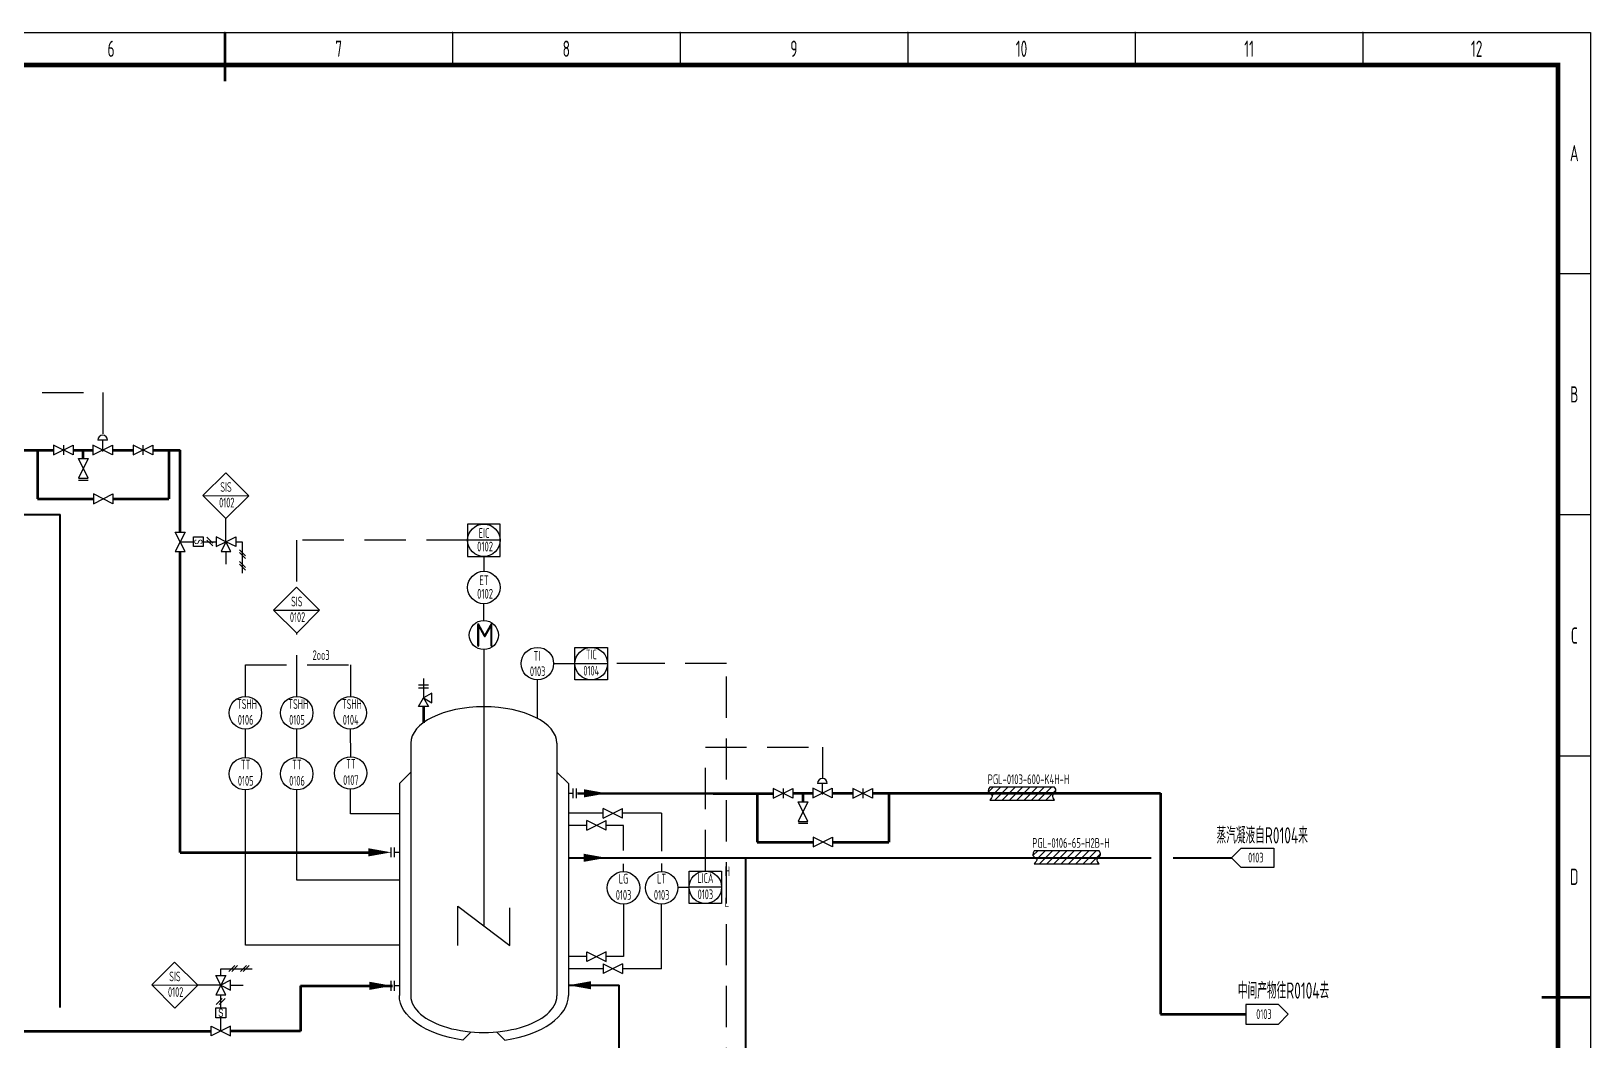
# Model space of a CAD drawing. Header units: millimetres. Extents: x 453 to 7190, y 523 to 4294.
# Drawn here: x 2545.5 to 3026.1, y 3188.8 to 3499.6 of the extents above; entities that cross this region are included whole.
import ezdxf
from ezdxf.enums import TextEntityAlignment as Align

# ---------------------------------------------------------------- set-up
doc = ezdxf.new("R2010")
doc.units = ezdxf.units.MM
doc.linetypes.add('DASHED', pattern=[19.05, 12.7, -6.35])
for name, color, linetype, lineweight in [('01-主物流线-粗实线', 134, 'Continuous', 80), ('02-次要物流线-中粗线', 30, 'Continuous', 40), ('03-设备外轮廓线-细实线', 7, 'Continuous', 25), ('04-设备内部件-细实线', 170, 'Continuous', 25), ('05-图框与标题栏', 7, 'Continuous', 25), ('07-箭头', 7, 'Continuous', 25), ('09-文本', 7, 'Continuous', 25), ('09-阀门及管件', 102, 'Continuous', 25), ('1-主要物流线', 134, 'Continuous', 80), ('10-阀门', 102, 'Continuous', 25), ('11-管道组合号', 50, 'Continuous', 15), ('12-仪表', 190, 'Continuous', 25), ('12-信号线', 226, 'DASHED', 25), ('13-电动气动信号线', 226, 'DASHED', 25), ('15-仪表', 190, 'Continuous', 25), ('15-文本', 7, 'Continuous', 15), ('16-阀门与管件', 102, 'Continuous', 25), ('A设备轮廓', 7, 'Continuous', 25)]:
    doc.layers.add(name, color=color, linetype=linetype, lineweight=lineweight)
doc.layers.add('TITLE', color=7, linetype='Continuous')
doc.styles.add('3-gbcbig', font='gbenor.shx', dxfattribs={"width": 0.7, "height": 3, "bigfont": 'gbcbig.shx'})
doc.styles.add('5-gbcbig', font='gbenor.shx', dxfattribs={"width": 0.7, "height": 5, "bigfont": 'gbcbig.shx'})
doc.styles.add('5号字', font='gbenor.shx', dxfattribs={"height": 5, "bigfont": 'gbcbig.shx'})
doc.styles.get("Standard").update_dxf_attribs({"font": 'arial.ttf'})
doc.styles.add('头号烷家', font='gbenor.shx', dxfattribs={"width": 0.75, "height": 3, "bigfont": 'gbcbig.shx'})
doc.styles.add('工程字', font='gbenor.shx', dxfattribs={"bigfont": 'gbcbig.shx'})

# ---------------------------------------------------------------- blocks, each defined once
blk = doc.blocks.new('箭头')
at = {"layer": '07-箭头'}
blk.add_lwpolyline([(0, 0, 0, 2.5, 0), (-7, 0, 2.5, 2.5, 0)], format="xyseb", dxfattribs=at)
blk = doc.blocks.new('管道组合号')
at = {"layer": '11-管道组合号', "style": '头号烷家', "width": 0.75}
blk.add_attdef('管道组合号', (-4.3, 3.13), '', height=3, dxfattribs=at)

msp = doc.modelspace()

# ---------------------------------------------------------------- hatches: boundary and pattern name
at = {"layer": 'A设备轮廓', "ltscale": 0.25}
h = msp.add_hatch(dxfattribs=at)
h.set_pattern_fill('ANSI31', color=256, scale=0.5, angle=180, style=0)
h.set_pattern_definition([(225, (4680.5737, 5925.1478), (1.122532, -1.122532), [])])
edge = h.paths.add_edge_path()
edge.add_spline(control_points=[(2840.66, 3266.9), (2840.37, 3266.36), (2839.77, 3265.27), (2842.04, 3264.38), (2841.12, 3263.39), (2840.66, 3262.9)], knot_values=[0, 0, 0, 0, 1.52304, 3.144702, 4.721047, 4.721047, 4.721047, 4.721047], degree=3, periodic=0)
edge.add_line((2840.66, 3262.9), (2860.66, 3262.9))
edge.add_spline(control_points=[(2860.66, 3262.9), (2860.3, 3263.38), (2859.56, 3264.39), (2861.45, 3265.45), (2860.91, 3266.45), (2860.66, 3266.9)], knot_values=[0, 0, 0, 0, 1.52304, 3.144702, 4.487312, 4.487312, 4.487312, 4.487312], degree=3, periodic=0)
edge.add_line((2860.66, 3266.9), (2840.66, 3266.9))
h = msp.add_hatch(dxfattribs=at)
h.set_pattern_fill('ANSI31', color=256, scale=0.5, angle=180, style=0)
h.set_pattern_definition([(225, (4694.2882, 5905.5413), (1.122532, -1.122532), [])])
edge = h.paths.add_edge_path()
edge.add_spline(control_points=[(2854.38, 3247.29), (2854.08, 3246.76), (2853.48, 3245.66), (2855.75, 3244.78), (2854.83, 3243.78), (2854.38, 3243.29)], knot_values=[0, 0, 0, 0, 1.52304, 3.144702, 4.721047, 4.721047, 4.721047, 4.721047], degree=3, periodic=0)
edge.add_line((2854.38, 3243.29), (2874.38, 3243.29))
edge.add_spline(control_points=[(2874.38, 3243.29), (2874.02, 3243.78), (2873.27, 3244.79), (2875.16, 3245.84), (2874.62, 3246.84), (2874.38, 3247.29)], knot_values=[0, 0, 0, 0, 1.52304, 3.144702, 4.487312, 4.487312, 4.487312, 4.487312], degree=3, periodic=0)
edge.add_line((2874.38, 3247.29), (2854.38, 3247.29))

# ---------------------------------------------------------------- linework, layer by layer
for p, q in [((2710.92, 3264.98), (2712.42, 3264.98)), ((2710.92, 3264.98), (2712.42, 3264.98)), ((2712.42, 3263.48), (2712.42, 3266.48)), ((2712.42, 3263.48), (2712.42, 3266.48)), ((2713.42, 3263.48), (2713.42, 3266.48)), ((2713.42, 3263.48), (2713.42, 3266.48)), ((2656.38, 3245.31), (2656.38, 3248.31)), ((2656.38, 3245.31), (2656.38, 3248.31)), ((2657.38, 3245.31), (2657.38, 3248.31)), ((2657.38, 3245.31), (2657.38, 3248.31)), ((2658.88, 3246.81), (2657.38, 3246.81)), ((2658.88, 3246.81), (2657.38, 3246.81)), ((2915.14, 3245.13), (2918.14, 3248.13)), ((2915.14, 3245.13), (2918.14, 3248.13)), ((2918.14, 3242.13), (2915.14, 3245.13)), ((2918.14, 3242.13), (2915.14, 3245.13)), ((2918.14, 3248.13), (2928.14, 3248.13)), ((2918.14, 3248.13), (2928.14, 3248.13)), ((2928.14, 3248.13), (2928.14, 3242.13)), ((2928.14, 3248.13), (2928.14, 3242.13)), ((2928.14, 3242.13), (2918.14, 3242.13)), ((2928.14, 3242.13), (2918.14, 3242.13)), ((2656.38, 3204.22), (2656.38, 3207.22)), ((2656.38, 3204.22), (2656.38, 3207.22)), ((2657.38, 3204.22), (2657.38, 3207.22)), ((2657.38, 3204.22), (2657.38, 3207.22)), ((2658.88, 3205.72), (2657.38, 3205.72)), ((2658.88, 3205.72), (2657.38, 3205.72)), ((2929.58, 3199.95), (2919.58, 3199.95)), ((2919.58, 3199.95), (2919.58, 3193.95)), ((2929.58, 3199.95), (2919.58, 3199.95)), ((2919.58, 3199.95), (2919.58, 3193.95)), ((2932.58, 3196.95), (2929.58, 3199.95)), ((2932.58, 3196.95), (2929.58, 3199.95)), ((2929.58, 3193.95), (2932.58, 3196.95)), ((2929.58, 3193.95), (2932.58, 3196.95)), ((2919.58, 3193.95), (2929.58, 3193.95)), ((2919.58, 3193.95), (2929.58, 3193.95))]:
    msp.add_line(p, q)
msp.add_circle((2684.9, 3313.69), 4.48)
msp.add_circle((2684.9, 3313.69), 4.48)
at = {"layer": '01-主物流线-粗实线'}
for p, q in [((2490.13, 3370.62), (2552.42, 3370.62)), ((2490.13, 3370.62), (2552.42, 3370.62)), ((2555.38, 3370.64), (2555.45, 3370.64)), ((2555.38, 3370.64), (2555.45, 3370.64)), ((2555.42, 3370.62), (2555.42, 3370.62)), ((2555.42, 3370.62), (2555.42, 3370.62)), ((2558.42, 3370.64), (2564.54, 3370.64)), ((2558.42, 3370.64), (2564.54, 3370.64)), ((2558.42, 3370.62), (2564.54, 3370.62)), ((2558.42, 3370.62), (2564.54, 3370.62)), ((2567.41, 3370.62), (2567.68, 3370.62)), ((2567.41, 3370.62), (2567.68, 3370.62)), ((2567.44, 3370.64), (2567.64, 3370.64)), ((2567.44, 3370.64), (2567.64, 3370.64)), ((2570.54, 3370.64), (2576.94, 3370.64)), ((2570.54, 3370.64), (2576.94, 3370.64)), ((2570.54, 3370.62), (2576.94, 3370.62)), ((2570.54, 3370.62), (2576.94, 3370.62)), ((2579.91, 3370.64), (2579.98, 3370.64)), ((2579.91, 3370.64), (2579.98, 3370.64)), ((2582.94, 3370.62), (2591.38, 3370.62)), ((2582.94, 3370.62), (2591.38, 3370.62)), ((2591.38, 3345.41), (2591.38, 3370.62)), ((2591.38, 3345.41), (2591.38, 3370.62)), ((2591.38, 3246.81), (2591.38, 3339.41)), ((2591.38, 3246.81), (2591.38, 3339.41)), ((2666.31, 3291.72), (2666.31, 3286.72)), ((2666.31, 3291.72), (2666.31, 3286.72)), ((2713.71, 3264.98), (2755.49, 3264.97)), ((2713.71, 3264.98), (2755.49, 3264.97)), ((2755.49, 3264.97), (2774.04, 3264.97)), ((2755.49, 3264.97), (2774.04, 3264.97)), ((2777.01, 3264.99), (2777.08, 3264.99)), ((2777.01, 3264.99), (2777.08, 3264.99)), ((2780.04, 3264.99), (2786.17, 3264.99)), ((2780.04, 3264.99), (2786.17, 3264.99)), ((2789.06, 3264.99), (2789.27, 3264.99)), ((2789.06, 3264.99), (2789.27, 3264.99)), ((2792.17, 3264.99), (2798.57, 3264.99)), ((2792.17, 3264.99), (2798.57, 3264.99)), ((2801.53, 3264.99), (2801.6, 3264.99)), ((2801.53, 3264.99), (2801.6, 3264.99)), ((2804.57, 3264.99), (2834.12, 3264.99)), ((2804.57, 3264.99), (2834.12, 3264.99)), ((2812.76, 3264.99), (2893.29, 3264.99)), ((2812.76, 3264.99), (2893.29, 3264.99)), ((2893.29, 3264.99), (2893.29, 3196.95)), ((2893.29, 3264.99), (2893.29, 3196.95)), ((2591.38, 3246.81), (2649.38, 3246.81)), ((2591.38, 3246.81), (2649.38, 3246.81)), ((2628.43, 3205.72), (2656.77, 3205.72)), ((2628.43, 3205.72), (2628.43, 3191.81)), ((2628.43, 3205.72), (2656.77, 3205.72)), ((2628.43, 3205.72), (2628.43, 3191.81)), ((2893.29, 3196.95), (2919.58, 3196.95)), ((2893.29, 3196.95), (2919.58, 3196.95)), ((2363.95, 3191.81), (2598.19, 3191.81)), ((2367.22, 3191.81), (2598.19, 3191.81)), ((2598.19, 3191.81), (2600.91, 3191.81)), ((2598.19, 3191.81), (2600.91, 3191.81)), ((2628.43, 3191.81), (2606.91, 3191.81)), ((2628.43, 3191.81), (2606.91, 3191.81))]:
    msp.add_line(p, q, dxfattribs=at)
at = {"layer": '02-次要物流线-中粗线'}
for p, q in [((2487.63, 3350.77), (2554.4, 3350.77)), ((2487.63, 3350.77), (2554.4, 3350.77)), ((2554.4, 3199.08), (2554.4, 3350.77)), ((2554.4, 3199.08), (2554.4, 3350.77)), ((2711.21, 3245.13), (2750.05, 3245.13)), ((2711.21, 3245.13), (2750.05, 3245.13)), ((2750.05, 3245.13), (2890.43, 3245.13)), ((2750.05, 3245.13), (2890.43, 3245.13)), ((2765.61, 3136.34), (2765.61, 3245.13)), ((2897.21, 3245.13), (2915.14, 3245.13)), ((2897.21, 3245.13), (2915.14, 3245.13)), ((2710.92, 3205.9), (2726.52, 3205.9)), ((2711.3, 3205.9), (2726.52, 3205.9)), ((2726.52, 3153.67), (2726.52, 3205.9)), ((2726.52, 3153.67), (2726.52, 3205.9))]:
    msp.add_line(p, q, dxfattribs=at)
at = {"layer": '03-设备外轮廓线-细实线'}
for p, q in [((2662.42, 3280.4), (2662.42, 3202.62)), ((2662.42, 3280.4), (2662.42, 3202.62)), ((2707.38, 3280.4), (2707.38, 3202.62)), ((2707.38, 3280.4), (2707.38, 3202.62)), ((2662.42, 3271.51), (2658.88, 3267.98)), ((2662.42, 3271.51), (2658.88, 3267.98)), ((2658.88, 3267.98), (2658.88, 3202.79)), ((2658.88, 3267.98), (2658.88, 3202.79)), ((2707.38, 3271.51), (2710.92, 3267.98)), ((2707.38, 3271.51), (2710.92, 3267.98)), ((2710.92, 3267.98), (2710.92, 3202.79)), ((2710.92, 3267.98), (2710.92, 3202.79)), ((2678.45, 3189.02), (2680.99, 3191.56)), ((2678.45, 3189.02), (2680.99, 3191.56)), ((2691.35, 3189.02), (2688.81, 3191.56)), ((2691.35, 3189.02), (2688.81, 3191.56))]:
    msp.add_line(p, q, dxfattribs=at)
for centre, major_axis, ratio, start_param, end_param in [((2684.9, 3280.4), (-22.48, 0), 0.5, 3.141593, 6.283185), ((2684.9, 3280.4), (-22.48, 0), 0.5, 3.141593, 6.283185), ((2684.9, 3202.62), (-22.48, 0), 0.5, 0, 3.141593), ((2684.9, 3202.62), (-22.48, 0), 0.5, 0, 3.141593), ((2684.9, 3202.62), (26.02, 0.17), 0.540912, 4.959467, 6.283185), ((2684.9, 3202.62), (26.02, 0.17), 0.540912, 4.959467, 6.283185)]:
    msp.add_ellipse(centre, major_axis=major_axis, ratio=ratio, start_param=start_param, end_param=end_param, dxfattribs=at)
at = {"layer": '03-设备外轮廓线-细实线', "extrusion": (0, 0, -1)}
msp.add_ellipse((2684.9, 3202.62), major_axis=(-26.02, 0.17), ratio=0.540912, start_param=4.959467, end_param=6.283185, dxfattribs=at)
msp.add_ellipse((2684.9, 3202.62), major_axis=(-26.02, 0.17), ratio=0.540912, start_param=4.959467, end_param=6.283185, dxfattribs=at)
at = {"layer": '04-设备内部件-细实线'}
for p, q in [((2684.9, 3309.21), (2684.9, 3224.15)), ((2684.9, 3309.21), (2684.9, 3224.15)), ((2676.9, 3218.1), (2676.9, 3230.21)), ((2676.9, 3230.21), (2692.9, 3218.1)), ((2676.9, 3218.1), (2676.9, 3230.21)), ((2676.9, 3230.21), (2692.9, 3218.1)), ((2692.9, 3218.1), (2692.9, 3229.73)), ((2692.9, 3218.1), (2692.9, 3229.73))]:
    msp.add_line(p, q, dxfattribs=at)
at = {"layer": '05-图框与标题栏'}
for p, q in [((2675.25, 3499.16), (2675.25, 3489.16)), ((2675.25, 3499.16), (2675.25, 3489.16)), ((2745.33, 3499.16), (2745.33, 3489.16)), ((2745.33, 3499.16), (2745.33, 3489.16)), ((2815.42, 3499.16), (2815.42, 3489.16)), ((2815.42, 3499.16), (2815.42, 3489.16)), ((2885.5, 3499.16), (2885.5, 3489.16)), ((2885.5, 3499.16), (2885.5, 3489.16)), ((2955.58, 3499.16), (2955.58, 3489.16)), ((2955.58, 3499.16), (2955.58, 3489.16)), ((3025.67, 3424.91), (3015.67, 3424.91)), ((3025.67, 3424.91), (3015.67, 3424.91)), ((3025.67, 3350.66), (3015.67, 3350.66)), ((3025.67, 3350.66), (3015.67, 3350.66)), ((3025.67, 3276.41), (3015.67, 3276.41)), ((3025.67, 3276.41), (3015.67, 3276.41))]:
    msp.add_line(p, q, dxfattribs=at)
at = {"layer": '05-图框与标题栏', "const_width": 0.8}
for points in [[(2605.17, 3499.16), (2605.17, 3484.16)], [(2605.17, 3499.16), (2605.17, 3484.16)], [(3025.67, 3202.16), (3010.67, 3202.16)], [(3025.67, 3202.16), (3010.67, 3202.16)]]:
    msp.add_lwpolyline(points, dxfattribs=at)
at = {"layer": '05-图框与标题栏', "const_width": 1.4}
msp.add_lwpolyline([(2209.67, 3489.16), (2209.67, 2915.16), (3015.67, 2915.16), (3015.67, 3489.16)], close=True, dxfattribs=at)
msp.add_lwpolyline([(2209.67, 3489.16), (2209.67, 2915.16), (3015.67, 2915.16), (3015.67, 3489.16)], close=True, dxfattribs=at)
at = {"layer": '05-图框与标题栏'}
for p in [(2605.17, 3499.16), (2605.17, 3499.16), (2605.17, 3499.16), (2605.17, 3499.16), (2605.17, 3499.16), (2605.17, 3499.16), (2675.25, 3499.16), (2675.25, 3499.16), (2675.25, 3499.16), (2675.25, 3499.16), (2675.25, 3499.16), (2675.25, 3499.16), (2745.33, 3499.16), (2745.33, 3499.16), (2745.33, 3499.16), (2745.33, 3499.16), (2745.33, 3499.16), (2745.33, 3499.16), (2815.42, 3499.16), (2815.42, 3499.16), (2815.42, 3499.16), (2815.42, 3499.16), (2815.42, 3499.16), (2815.42, 3499.16), (2885.5, 3499.16), (2885.5, 3499.16), (2885.5, 3499.16), (2885.5, 3499.16), (2885.5, 3499.16), (2885.5, 3499.16), (2955.58, 3499.16), (2955.58, 3499.16), (2955.58, 3499.16), (2955.58, 3499.16), (2955.58, 3499.16), (2955.58, 3499.16), (3025.67, 3424.91), (3025.67, 3424.91), (3025.67, 3350.66), (3025.67, 3350.66), (3025.67, 3276.41), (3025.67, 3276.41), (3025.67, 3202.16), (3025.67, 3202.16)]:
    msp.add_point(p, dxfattribs=at)
at = {"layer": '09-阀门及管件'}
for p, q in [((2601.41, 3341.98), (2599.57, 3343.81)), ((2601.41, 3341.98), (2599.57, 3343.81)), ((2601.41, 3341.12), (2599.57, 3342.94)), ((2601.41, 3341.12), (2599.57, 3342.94)), ((2611.53, 3338.1), (2609.69, 3339.93)), ((2611.53, 3338.1), (2609.69, 3339.93)), ((2610.49, 3342.41), (2610.49, 3332.74)), ((2610.49, 3342.41), (2610.49, 3332.74)), ((2605.49, 3339.41), (2605.49, 3335.49)), ((2605.49, 3339.41), (2605.49, 3335.49)), ((2611.53, 3337.23), (2609.69, 3339.06)), ((2611.53, 3337.23), (2609.69, 3339.06)), ((2611.53, 3334.52), (2609.69, 3336.35)), ((2611.53, 3334.52), (2609.69, 3336.35)), ((2611.53, 3333.65), (2609.69, 3335.48)), ((2611.53, 3333.65), (2609.69, 3335.48)), ((2603.91, 3210.92), (2613.57, 3210.92)), ((2603.91, 3210.92), (2613.57, 3210.92)), ((2608.22, 3211.96), (2606.39, 3210.12)), ((2608.22, 3211.96), (2606.39, 3210.12)), ((2609.09, 3211.96), (2607.26, 3210.12)), ((2609.09, 3211.96), (2607.26, 3210.12)), ((2611.79, 3211.96), (2609.97, 3210.12)), ((2611.79, 3211.96), (2609.97, 3210.12)), ((2612.66, 3211.96), (2610.84, 3210.12)), ((2612.66, 3211.96), (2610.84, 3210.12)), ((2606.91, 3205.92), (2610.82, 3205.92)), ((2606.91, 3205.92), (2610.82, 3205.92)), ((2604.33, 3201.84), (2602.51, 3200)), ((2604.33, 3201.84), (2602.51, 3200)), ((2605.2, 3201.84), (2603.38, 3200)), ((2605.2, 3201.84), (2603.38, 3200))]:
    msp.add_line(p, q, dxfattribs=at)
at = {"layer": '1-主要物流线'}
for p, q in [((2547.42, 3370.62), (2547.42, 3355.62)), ((2547.42, 3370.62), (2547.42, 3355.62)), ((2561.56, 3367.99), (2561.56, 3370.62)), ((2561.56, 3367.99), (2561.56, 3370.62)), ((2587.94, 3370.62), (2587.94, 3355.62)), ((2587.94, 3370.62), (2587.94, 3355.62)), ((2547.42, 3355.62), (2564.68, 3355.62)), ((2547.42, 3355.62), (2564.68, 3355.62)), ((2570.68, 3355.62), (2587.94, 3355.62)), ((2570.68, 3355.62), (2587.94, 3355.62)), ((2769.04, 3264.97), (2769.04, 3249.97)), ((2769.04, 3264.97), (2769.04, 3249.97)), ((2783.19, 3262.34), (2783.19, 3264.97)), ((2783.19, 3262.34), (2783.19, 3264.97)), ((2809.57, 3264.97), (2809.57, 3249.97)), ((2809.57, 3264.97), (2809.57, 3249.97)), ((2769.04, 3249.97), (2786.3, 3249.97)), ((2769.04, 3249.97), (2786.3, 3249.97)), ((2792.3, 3249.97), (2809.57, 3249.97)), ((2792.3, 3249.97), (2809.57, 3249.97))]:
    msp.add_line(p, q, dxfattribs=at)
at = {"layer": '10-阀门'}
for p, q in [((2569.04, 3373.69), (2566.04, 3373.69)), ((2569.04, 3373.69), (2566.04, 3373.69)), ((2567.54, 3370.69), (2567.54, 3373.69)), ((2567.54, 3370.69), (2567.54, 3373.69)), ((2558.42, 3369.12), (2552.42, 3372.12)), ((2552.42, 3372.12), (2552.42, 3369.12)), ((2552.42, 3369.12), (2558.42, 3372.12)), ((2558.42, 3369.12), (2552.42, 3372.12)), ((2552.42, 3372.12), (2552.42, 3369.12)), ((2552.42, 3369.12), (2558.42, 3372.12)), ((2555.42, 3372.12), (2555.42, 3369.12)), ((2555.42, 3372.12), (2555.42, 3369.12)), ((2558.42, 3372.12), (2558.42, 3369.12)), ((2558.42, 3372.12), (2558.42, 3369.12)), ((2570.54, 3369.19), (2564.54, 3372.19)), ((2564.54, 3372.19), (2564.54, 3369.19)), ((2564.54, 3369.19), (2570.54, 3372.19)), ((2570.54, 3369.19), (2564.54, 3372.19)), ((2564.54, 3372.19), (2564.54, 3369.19)), ((2564.54, 3369.19), (2570.54, 3372.19)), ((2570.54, 3372.19), (2570.54, 3369.19)), ((2570.54, 3372.19), (2570.54, 3369.19)), ((2576.94, 3369.12), (2582.94, 3372.12)), ((2582.94, 3369.12), (2576.94, 3372.12)), ((2576.94, 3372.12), (2576.94, 3369.12)), ((2576.94, 3369.12), (2582.94, 3372.12)), ((2582.94, 3369.12), (2576.94, 3372.12)), ((2576.94, 3372.12), (2576.94, 3369.12)), ((2579.94, 3372.12), (2579.94, 3369.12)), ((2579.94, 3372.12), (2579.94, 3369.12)), ((2582.94, 3372.12), (2582.94, 3369.12)), ((2582.94, 3372.12), (2582.94, 3369.12)), ((2563.06, 3367.99), (2560.06, 3361.99)), ((2563.06, 3361.99), (2560.06, 3367.99)), ((2560.06, 3367.99), (2563.06, 3367.99)), ((2563.06, 3367.99), (2560.06, 3361.99)), ((2563.06, 3361.99), (2560.06, 3367.99)), ((2560.06, 3367.99), (2563.06, 3367.99)), ((2560.06, 3361.99), (2563.06, 3361.99)), ((2560.06, 3361.99), (2563.06, 3361.99)), ((2564.68, 3354.12), (2570.68, 3357.12)), ((2570.68, 3354.12), (2564.68, 3357.12)), ((2564.68, 3357.12), (2564.68, 3354.12)), ((2564.68, 3354.12), (2570.68, 3357.12)), ((2570.68, 3354.12), (2564.68, 3357.12)), ((2564.68, 3357.12), (2564.68, 3354.12)), ((2570.68, 3357.12), (2570.68, 3354.12)), ((2570.68, 3357.12), (2570.68, 3354.12)), ((2598.49, 3342.41), (2602.49, 3342.41)), ((2598.49, 3342.41), (2602.49, 3342.41)), ((2608.49, 3342.41), (2610.49, 3342.41)), ((2608.49, 3342.41), (2610.49, 3342.41)), ((2790.67, 3268.04), (2787.67, 3268.04)), ((2790.67, 3268.04), (2787.67, 3268.04)), ((2789.17, 3265.04), (2789.17, 3268.04)), ((2789.17, 3265.04), (2789.17, 3268.04)), ((2780.04, 3263.47), (2774.04, 3266.47)), ((2774.04, 3266.47), (2774.04, 3263.47)), ((2774.04, 3263.47), (2780.04, 3266.47)), ((2780.04, 3263.47), (2774.04, 3266.47)), ((2774.04, 3266.47), (2774.04, 3263.47)), ((2774.04, 3263.47), (2780.04, 3266.47)), ((2777.04, 3266.47), (2777.04, 3263.47)), ((2777.04, 3266.47), (2777.04, 3263.47)), ((2780.04, 3266.47), (2780.04, 3263.47)), ((2780.04, 3266.47), (2780.04, 3263.47)), ((2792.17, 3263.54), (2786.17, 3266.54)), ((2786.17, 3266.54), (2786.17, 3263.54)), ((2786.17, 3263.54), (2792.17, 3266.54)), ((2792.17, 3263.54), (2786.17, 3266.54)), ((2786.17, 3266.54), (2786.17, 3263.54)), ((2786.17, 3263.54), (2792.17, 3266.54)), ((2792.17, 3266.54), (2792.17, 3263.54)), ((2792.17, 3266.54), (2792.17, 3263.54)), ((2798.57, 3263.47), (2804.57, 3266.47)), ((2804.57, 3263.47), (2798.57, 3266.47)), ((2798.57, 3266.47), (2798.57, 3263.47)), ((2798.57, 3263.47), (2804.57, 3266.47)), ((2804.57, 3263.47), (2798.57, 3266.47)), ((2798.57, 3266.47), (2798.57, 3263.47)), ((2801.57, 3266.47), (2801.57, 3263.47)), ((2801.57, 3266.47), (2801.57, 3263.47)), ((2804.57, 3266.47), (2804.57, 3263.47)), ((2804.57, 3266.47), (2804.57, 3263.47)), ((2784.69, 3262.34), (2781.69, 3256.34)), ((2784.69, 3256.34), (2781.69, 3262.34)), ((2781.69, 3262.34), (2784.69, 3262.34)), ((2784.69, 3262.34), (2781.69, 3256.34)), ((2784.69, 3256.34), (2781.69, 3262.34)), ((2781.69, 3262.34), (2784.69, 3262.34)), ((2781.69, 3256.34), (2784.69, 3256.34)), ((2781.69, 3256.34), (2784.69, 3256.34)), ((2786.3, 3248.47), (2792.3, 3251.47)), ((2792.3, 3248.47), (2786.3, 3251.47)), ((2786.3, 3251.47), (2786.3, 3248.47)), ((2786.3, 3248.47), (2792.3, 3251.47)), ((2792.3, 3248.47), (2786.3, 3251.47)), ((2786.3, 3251.47), (2786.3, 3248.47)), ((2792.3, 3251.47), (2792.3, 3248.47)), ((2792.3, 3251.47), (2792.3, 3248.47)), ((2603.91, 3208.92), (2603.91, 3210.92)), ((2603.91, 3208.92), (2603.91, 3210.92)), ((2603.91, 3198.92), (2603.91, 3202.92)), ((2603.91, 3198.92), (2603.91, 3202.92))]:
    msp.add_line(p, q, dxfattribs=at)
for centre in [(2567.54, 3373.69), (2567.54, 3373.69), (2789.17, 3268.04), (2789.17, 3268.04)]:
    msp.add_arc(centre, 1.5, 0, 180, dxfattribs=at)
at = {"layer": '12-仪表'}
for p, q in [((2689.9, 3347.87), (2679.9, 3347.87)), ((2679.9, 3347.87), (2679.9, 3337.87)), ((2689.9, 3347.87), (2679.9, 3347.87)), ((2679.9, 3347.87), (2679.9, 3337.87)), ((2689.9, 3337.87), (2689.9, 3347.87)), ((2689.9, 3337.87), (2689.9, 3347.87)), ((2689.9, 3342.87), (2679.9, 3342.87)), ((2689.9, 3342.87), (2679.9, 3342.87)), ((2679.9, 3337.87), (2689.9, 3337.87)), ((2679.9, 3337.87), (2689.9, 3337.87)), ((2684.92, 3337.87), (2684.92, 3333.33)), ((2684.92, 3337.87), (2684.92, 3333.33)), ((2684.9, 3318.17), (2684.9, 3323.33)), ((2684.9, 3318.17), (2684.9, 3323.33))]:
    msp.add_line(p, q, dxfattribs=at)
at = {"layer": '12-仪表', "ltscale": 0.25}
for centre in [(2684.9, 3342.87), (2684.9, 3342.87), (2684.9, 3328.33), (2684.9, 3328.33)]:
    msp.add_circle(centre, 5, dxfattribs=at)
at = {"layer": '12-信号线'}
for p, q in [((2529.83, 3388.33), (2567.54, 3388.33)), ((2567.54, 3388.33), (2567.54, 3375.19)), ((2605.49, 3342.41), (2605.49, 3349.53)), ((2605.49, 3342.41), (2605.49, 3349.53)), ((2679.9, 3342.87), (2627.21, 3342.87)), ((2627.21, 3342.87), (2627.21, 3328.43)), ((2679.9, 3342.87), (2627.21, 3342.87)), ((2627.21, 3342.87), (2627.21, 3328.43)), ((2627.28, 3294.77), (2627.28, 3314.29)), ((2627.28, 3294.77), (2627.28, 3314.29)), ((2611.48, 3294.77), (2611.48, 3304.49)), ((2611.48, 3304.49), (2643.8, 3304.49)), ((2611.48, 3294.77), (2611.48, 3304.49)), ((2611.48, 3304.49), (2643.8, 3304.49)), ((2643.8, 3304.49), (2643.8, 3294.77)), ((2643.8, 3304.49), (2643.8, 3294.77)), ((2759.64, 3304.9), (2722.97, 3304.9)), ((2738.51, 3304.9), (2722.97, 3304.9)), ((2759.64, 3173.93), (2759.64, 3304.9)), ((2611.47, 3276), (2611.48, 3284.77)), ((2611.47, 3276), (2611.48, 3284.77)), ((2627.3, 3276), (2627.29, 3284.77)), ((2627.3, 3276), (2627.29, 3284.77)), ((2643.9, 3276.23), (2643.84, 3284.77)), ((2643.9, 3276.23), (2643.84, 3284.77)), ((2753.12, 3241.06), (2753.12, 3279.15)), ((2753.12, 3279.15), (2789.17, 3279.15)), ((2789.17, 3279.15), (2789.17, 3269.54)), ((2603.91, 3205.92), (2596.79, 3205.92)), ((2603.91, 3205.92), (2596.79, 3205.92))]:
    msp.add_line(p, q, dxfattribs=at)
at = {"layer": '13-电动气动信号线'}
msp.add_line((2706.4, 3304.9), (2712.97, 3304.9), dxfattribs=at)
msp.add_line((2706.4, 3304.9), (2712.97, 3304.9), dxfattribs=at)
at = {"layer": '15-仪表'}
for p, q in [((2598.39, 3356.63), (2605.42, 3363.67)), ((2598.39, 3356.63), (2605.42, 3363.67)), ((2605.42, 3363.67), (2612.53, 3356.56)), ((2605.42, 3363.67), (2612.53, 3356.56)), ((2605.49, 3349.53), (2598.39, 3356.63)), ((2598.39, 3356.63), (2612.53, 3356.56)), ((2605.49, 3349.53), (2598.39, 3356.63)), ((2598.39, 3356.63), (2612.53, 3356.56)), ((2612.53, 3356.56), (2605.49, 3349.53)), ((2612.53, 3356.56), (2605.49, 3349.53)), ((2620.18, 3321.39), (2627.21, 3328.43)), ((2620.18, 3321.39), (2627.21, 3328.43)), ((2627.21, 3328.43), (2634.32, 3321.32)), ((2627.21, 3328.43), (2634.32, 3321.32)), ((2627.28, 3314.29), (2620.18, 3321.39)), ((2620.18, 3321.39), (2634.32, 3321.32)), ((2627.28, 3314.29), (2620.18, 3321.39)), ((2620.18, 3321.39), (2634.32, 3321.32)), ((2634.32, 3321.32), (2627.28, 3314.29)), ((2634.32, 3321.32), (2627.28, 3314.29)), ((2712.97, 3304.9), (2712.97, 3309.9)), ((2712.97, 3309.9), (2722.97, 3309.9)), ((2712.97, 3304.9), (2712.97, 3309.9)), ((2712.97, 3309.9), (2722.97, 3309.9)), ((2722.97, 3309.9), (2722.97, 3299.9)), ((2722.97, 3309.9), (2722.97, 3299.9)), ((2712.97, 3299.9), (2712.97, 3304.9)), ((2712.97, 3304.9), (2722.97, 3304.9)), ((2712.97, 3299.9), (2712.97, 3304.9)), ((2712.97, 3304.9), (2722.97, 3304.9)), ((2701.4, 3288.19), (2701.4, 3299.9)), ((2701.4, 3288.19), (2701.4, 3299.9)), ((2722.97, 3299.9), (2712.97, 3299.9)), ((2722.97, 3299.9), (2712.97, 3299.9)), ((2611.48, 3218.19), (2611.48, 3266)), ((2611.48, 3218.19), (2611.48, 3266)), ((2627.29, 3238.26), (2627.29, 3266)), ((2627.29, 3238.26), (2627.29, 3266)), ((2643.88, 3258.66), (2643.88, 3266.23)), ((2643.88, 3258.66), (2643.88, 3266.23)), ((2658.88, 3258.66), (2643.88, 3258.66)), ((2658.88, 3258.66), (2643.88, 3258.66)), ((2721.62, 3258.85), (2710.92, 3258.85)), ((2739.65, 3258.85), (2727.62, 3258.85)), ((2739.65, 3258.85), (2739.65, 3247.17)), ((2716.61, 3255.12), (2710.92, 3255.12)), ((2727.91, 3255.12), (2722.61, 3255.12)), ((2727.91, 3247.36), (2727.91, 3255.12)), ((2739.65, 3257.89), (2739.65, 3247.17)), ((2727.91, 3240.87), (2727.91, 3243.31)), ((2739.65, 3243.36), (2739.65, 3240.87)), ((2748.12, 3231.06), (2748.12, 3241.06)), ((2748.12, 3241.06), (2758.12, 3241.06)), ((2758.12, 3241.06), (2758.12, 3231.06)), ((2658.88, 3238.26), (2627.29, 3238.26)), ((2658.88, 3238.26), (2627.29, 3238.26)), ((2744.65, 3236.06), (2748.12, 3236.06)), ((2758.12, 3236.06), (2748.12, 3236.06)), ((2727.91, 3230.87), (2727.91, 3214.72)), ((2739.65, 3210.99), (2739.65, 3230.87)), ((2758.12, 3231.06), (2748.12, 3231.06)), ((2658.88, 3218.19), (2611.48, 3218.19)), ((2658.88, 3218.19), (2611.48, 3218.19)), ((2582.65, 3205.99), (2589.68, 3213.03)), ((2582.65, 3205.99), (2589.68, 3213.03)), ((2589.68, 3213.03), (2596.79, 3205.92)), ((2589.68, 3213.03), (2596.79, 3205.92)), ((2716.61, 3214.72), (2710.92, 3214.72)), ((2721.62, 3210.99), (2710.92, 3210.99)), ((2727.91, 3214.72), (2722.61, 3214.72)), ((2739.65, 3210.99), (2727.62, 3210.99)), ((2589.75, 3198.89), (2582.65, 3205.99)), ((2582.65, 3205.99), (2596.79, 3205.92)), ((2589.75, 3198.89), (2582.65, 3205.99)), ((2582.65, 3205.99), (2596.79, 3205.92)), ((2596.79, 3205.92), (2589.75, 3198.89)), ((2596.79, 3205.92), (2589.75, 3198.89))]:
    msp.add_line(p, q, dxfattribs=at)
for centre in [(2701.4, 3304.9), (2701.4, 3304.9), (2717.97, 3304.9), (2717.97, 3304.9), (2611.48, 3289.77), (2611.48, 3289.77), (2627.29, 3289.77), (2627.29, 3289.77), (2643.8, 3289.77), (2643.8, 3289.77), (2611.48, 3271), (2611.48, 3271), (2627.29, 3271), (2627.29, 3271), (2643.88, 3271.23), (2643.88, 3271.23), (2727.91, 3235.87), (2739.65, 3235.87), (2753.12, 3236.06)]:
    msp.add_circle(centre, 5, dxfattribs=at)
at = {"layer": '16-阀门与管件'}
for p, q in [((2563.06, 3361.3), (2560.12, 3361.3)), ((2563.06, 3361.3), (2560.12, 3361.3)), ((2592.88, 3345.41), (2589.88, 3339.41)), ((2592.88, 3339.41), (2589.88, 3345.41)), ((2589.88, 3345.41), (2592.88, 3345.41)), ((2592.88, 3345.41), (2589.88, 3339.41)), ((2592.88, 3339.41), (2589.88, 3345.41)), ((2589.88, 3345.41), (2592.88, 3345.41)), ((2591.38, 3342.41), (2595.49, 3342.41)), ((2591.38, 3342.41), (2595.49, 3342.41)), ((2595.49, 3340.91), (2595.49, 3343.91)), ((2595.49, 3343.91), (2598.49, 3343.91)), ((2595.49, 3340.91), (2595.49, 3343.91)), ((2595.49, 3343.91), (2598.49, 3343.91)), ((2598.49, 3340.91), (2595.49, 3340.91)), ((2598.49, 3340.91), (2595.49, 3340.91)), ((2598.49, 3343.91), (2598.49, 3340.91)), ((2598.49, 3343.91), (2598.49, 3340.91)), ((2605.49, 3342.41), (2602.49, 3343.91)), ((2602.49, 3343.91), (2602.49, 3340.91)), ((2605.49, 3342.41), (2602.49, 3343.91)), ((2602.49, 3343.91), (2602.49, 3340.91)), ((2602.49, 3340.91), (2605.49, 3342.41)), ((2602.49, 3340.91), (2605.49, 3342.41)), ((2605.49, 3342.41), (2603.99, 3339.41)), ((2605.49, 3342.41), (2603.99, 3339.41)), ((2605.49, 3342.41), (2608.49, 3343.91)), ((2605.49, 3342.41), (2608.49, 3343.91)), ((2608.49, 3340.91), (2605.49, 3342.41)), ((2606.99, 3339.41), (2605.49, 3342.41)), ((2608.49, 3340.91), (2605.49, 3342.41)), ((2606.99, 3339.41), (2605.49, 3342.41)), ((2608.49, 3343.91), (2608.49, 3340.91)), ((2608.49, 3343.91), (2608.49, 3340.91)), ((2589.88, 3339.41), (2592.88, 3339.41)), ((2589.88, 3339.41), (2592.88, 3339.41)), ((2603.99, 3339.41), (2606.99, 3339.41)), ((2603.99, 3339.41), (2606.99, 3339.41)), ((2664.81, 3298.32), (2667.81, 3298.32)), ((2664.81, 3298.32), (2667.81, 3298.32)), ((2667.81, 3297.32), (2664.81, 3297.32)), ((2667.81, 3297.32), (2664.81, 3297.32)), ((2666.31, 3300.32), (2666.31, 3294.32)), ((2666.31, 3300.32), (2666.31, 3294.32)), ((2664.81, 3291.72), (2666.31, 3294.32)), ((2664.81, 3291.72), (2666.31, 3294.32)), ((2667.81, 3291.72), (2664.81, 3291.72)), ((2667.81, 3291.72), (2664.81, 3291.72)), ((2668.91, 3295.82), (2666.31, 3294.32)), ((2668.91, 3295.82), (2666.31, 3294.32)), ((2666.31, 3294.32), (2667.81, 3291.72)), ((2666.31, 3294.32), (2668.91, 3292.82)), ((2666.31, 3294.32), (2667.81, 3291.72)), ((2666.31, 3294.32), (2668.91, 3292.82)), ((2668.91, 3292.82), (2668.91, 3295.82)), ((2668.91, 3292.82), (2668.91, 3295.82)), ((2668.91, 3292.82), (2668.91, 3295.82)), ((2668.91, 3292.82), (2668.91, 3295.82)), ((2721.62, 3257.35), (2721.62, 3260.35)), ((2721.62, 3257.35), (2727.62, 3260.35)), ((2727.62, 3257.35), (2721.62, 3260.35)), ((2727.62, 3257.35), (2727.62, 3260.35)), ((2716.61, 3253.62), (2716.61, 3256.62)), ((2716.61, 3253.62), (2722.61, 3256.62)), ((2722.61, 3253.62), (2716.61, 3256.62)), ((2722.61, 3253.62), (2722.61, 3256.62)), ((2784.69, 3255.64), (2781.75, 3255.64)), ((2784.69, 3255.64), (2781.75, 3255.64)), ((2716.61, 3216.22), (2722.61, 3213.22)), ((2722.61, 3216.22), (2716.61, 3213.22)), ((2716.61, 3213.22), (2716.61, 3216.22)), ((2722.61, 3213.22), (2722.61, 3216.22)), ((2721.62, 3212.49), (2721.62, 3209.49)), ((2721.62, 3212.49), (2727.62, 3209.49)), ((2727.62, 3212.49), (2721.62, 3209.49)), ((2727.62, 3212.49), (2727.62, 3209.49)), ((2603.91, 3205.92), (2602.41, 3208.92)), ((2602.41, 3208.92), (2605.41, 3208.92)), ((2603.91, 3205.92), (2602.41, 3208.92)), ((2602.41, 3208.92), (2605.41, 3208.92)), ((2603.91, 3205.92), (2602.41, 3202.92)), ((2603.91, 3205.92), (2602.41, 3202.92)), ((2605.41, 3208.92), (2603.91, 3205.92)), ((2605.41, 3208.92), (2603.91, 3205.92)), ((2606.91, 3207.42), (2603.91, 3205.92)), ((2606.91, 3207.42), (2603.91, 3205.92)), ((2605.41, 3202.92), (2603.91, 3205.92)), ((2603.91, 3205.92), (2606.91, 3204.42)), ((2605.41, 3202.92), (2603.91, 3205.92)), ((2603.91, 3205.92), (2606.91, 3204.42)), ((2606.91, 3204.42), (2606.91, 3207.42)), ((2606.91, 3204.42), (2606.91, 3207.42)), ((2602.41, 3202.92), (2605.41, 3202.92)), ((2602.41, 3202.92), (2605.41, 3202.92)), ((2602.41, 3198.92), (2605.41, 3198.92)), ((2602.41, 3195.92), (2602.41, 3198.92)), ((2602.41, 3198.92), (2605.41, 3198.92)), ((2602.41, 3195.92), (2602.41, 3198.92)), ((2605.41, 3195.92), (2602.41, 3195.92)), ((2605.41, 3195.92), (2602.41, 3195.92)), ((2603.91, 3191.81), (2603.91, 3195.92)), ((2603.91, 3191.81), (2603.91, 3195.92)), ((2605.41, 3198.92), (2605.41, 3195.92)), ((2605.41, 3198.92), (2605.41, 3195.92)), ((2600.91, 3193.31), (2606.91, 3190.31)), ((2606.91, 3193.31), (2600.91, 3190.31)), ((2600.91, 3190.31), (2600.91, 3193.31)), ((2600.91, 3193.31), (2606.91, 3190.31)), ((2606.91, 3193.31), (2600.91, 3190.31)), ((2600.91, 3190.31), (2600.91, 3193.31)), ((2606.91, 3190.31), (2606.91, 3193.31)), ((2606.91, 3190.31), (2606.91, 3193.31))]:
    msp.add_line(p, q, dxfattribs=at)
at = {"layer": 'A设备轮廓', "ltscale": 0.25}
for p, q in [((2860.66, 3266.9), (2840.66, 3266.9)), ((2840.66, 3262.9), (2860.66, 3262.9)), ((2874.38, 3247.29), (2854.38, 3247.29)), ((2854.38, 3243.29), (2874.38, 3243.29))]:
    msp.add_line(p, q, dxfattribs=at)
for points in [[(2840.66, 3266.9), (2840.28, 3265.42), (2841.43, 3264.27), (2840.66, 3262.9)], [(2860.66, 3262.9), (2860.07, 3264.3), (2861.03, 3265.6), (2860.66, 3266.9)], [(2854.38, 3247.29), (2854, 3245.81), (2855.14, 3244.67), (2854.38, 3243.29)], [(2874.38, 3243.29), (2873.78, 3244.69), (2874.74, 3246), (2874.38, 3247.29)]]:
    msp.add_spline(points, degree=3, dxfattribs=at)
at = {"layer": 'TITLE'}
for p, q in [((2184.67, 3499.16), (3025.67, 3499.16)), ((2184.67, 3499.16), (3025.67, 3499.16)), ((3025.67, 3499.16), (3025.67, 2905.16)), ((3025.67, 3499.16), (3025.67, 2905.16))]:
    msp.add_line(p, q, dxfattribs=at)
msp.add_lwpolyline([(2184.67, 3499.16), (3025.67, 3499.16), (3025.67, 2905.16), (2184.67, 2905.16)], close=True, dxfattribs=at)
msp.add_lwpolyline([(2184.67, 3499.16), (3025.67, 3499.16), (3025.67, 2905.16), (2184.67, 2905.16)], close=True, dxfattribs=at)

# ---------------------------------------------------------------- block references
at = {"layer": '07-箭头'}
for p in [(2722.78, 3264.97), (2722.78, 3264.97), (2656.38, 3246.81), (2656.38, 3246.81), (2656.68, 3205.72), (2656.68, 3205.72)]:
    msp.add_blockref('箭头', p, dxfattribs=at)
at = {"layer": '07-箭头', "xscale": -1, "rotation": 180}
msp.add_blockref('箭头', (2722.64, 3245.13), dxfattribs=at)
msp.add_blockref('箭头', (2722.64, 3245.13), dxfattribs=at)
at = {"layer": '07-箭头', "rotation": 180}
msp.add_blockref('箭头', (2710.92, 3205.9), dxfattribs=at)
msp.add_blockref('箭头', (2710.92, 3205.9), dxfattribs=at)
at = {"layer": '11-管道组合号'}
for p, values in [((2844.36, 3264.67), {'管道组合号': 'PGL-0103-600-K4H-H'}), ((2858.07, 3245.07), {'管道组合号': 'PGL-0106-65-H2B-H'})]:
    msp.add_blockref('管道组合号', p, dxfattribs=at).add_auto_attribs(values)

# ---------------------------------------------------------------- texts
at = {"style": '5号字'}
msp.add_text('M', height=7.29, dxfattribs=at).set_placement((2682.17, 3310.05))
msp.add_text('M', height=7.29, dxfattribs=at).set_placement((2682.17, 3310.05))
at = {"color": 0, "style": '3-gbcbig', "width": 0.7}
msp.add_text('2oo3', height=3, dxfattribs=at).set_placement((2632.17, 3306.03))
msp.add_text('2oo3', height=3, dxfattribs=at).set_placement((2632.17, 3306.03))
at = {"char_height": 3, "style": '3-gbcbig'}
for s, insert, width, attachment_point in [('{\\C0;TI}', (2701.24, 3307.29), 10, 5), ('{\\C0;TI}', (2701.24, 3307.29), 10, 5), ('{\\C0;0103}', (2701.47, 3302.55), 10, 5), ('H', (2760.67, 3242.49), 6.4536, 3), ('L', (2760.42, 3232.94), 6.4536, 3)]:
    msp.add_mtext(s, dxfattribs=dict(at, insert=insert, width=width, attachment_point=attachment_point))
at = {"layer": '05-图框与标题栏', "char_height": 5, "attachment_point": 5, "style": '5-gbcbig'}
for s, width, insert in [('6', 70.0833, (2570.12, 3494.16)), ('6', 70.0833, (2570.12, 3494.16)), ('7', 70.0833, (2640.21, 3494.16)), ('7', 70.0833, (2640.21, 3494.16)), ('8', 70.0833, (2710.29, 3494.16)), ('8', 70.0833, (2710.29, 3494.16)), ('9', 70.0833, (2780.37, 3494.16)), ('9', 70.0833, (2780.37, 3494.16)), ('10', 70.0833, (2850.46, 3494.16)), ('10', 70.0833, (2850.46, 3494.16)), ('11', 70.0833, (2920.54, 3494.16)), ('11', 70.0833, (2920.54, 3494.16)), ('12', 70.0833, (2990.62, 3494.16)), ('12', 70.0833, (2990.62, 3494.16)), ('A', 10, (3020.67, 3462.03)), ('A', 10, (3020.67, 3462.03)), ('B', 10, (3020.67, 3387.78)), ('B', 10, (3020.67, 3387.78)), ('C', 10, (3020.67, 3313.53)), ('C', 10, (3020.67, 3313.53)), ('D', 10, (3020.67, 3239.28)), ('D', 10, (3020.67, 3239.28))]:
    msp.add_mtext_dynamic_manual_height_columns(s, width=width, gutter_width=25, heights=[0], dxfattribs=dict(at, insert=insert))
at = {"layer": '09-文本'}
for s, width, gutter_width, heights, insert, char_height, attachment_point, style in [('\\pi34.37595;蒸汽凝液自R0104来', 64.8609, 35, [11.23], (2876.14, 3254.54), 5, 1, '5-gbcbig'), ('0103', 40, 12.5, [0], (2922.62, 3245.19), 3, 5, '3-gbcbig'), ('0103', 40, 12.5, [0], (2922.62, 3245.19), 3, 5, '3-gbcbig'), ('\\pi34.37595;中间产物往R0104去', 62.2347, 35, [11.23], (2882.72, 3206.76), 5, 1, '5-gbcbig'), ('0103', 40, 12.5, [0], (2925.11, 3197.01), 3, 5, '3-gbcbig'), ('0103', 40, 12.5, [0], (2925.11, 3197.01), 3, 5, '3-gbcbig')]:
    msp.add_mtext_dynamic_manual_height_columns(s, width=width, gutter_width=gutter_width, heights=heights, dxfattribs=dict(at, insert=insert, char_height=char_height, attachment_point=attachment_point, style=style))
at = {"layer": '15-仪表', "color": 0, "style": '3-gbcbig', "width": 0.7}
for s, p in [('SIS', (2603.75, 3357.76)), ('SIS', (2603.75, 3357.76)), ('0102', (2603.39, 3352.96)), ('0102', (2603.39, 3352.96)), ('SIS', (2625.54, 3322.52)), ('SIS', (2625.54, 3322.52)), ('0102', (2625.18, 3317.72)), ('0102', (2625.18, 3317.72)), ('TSHH', (2608.89, 3290.96)), ('TSHH', (2608.89, 3290.96)), ('TSHH', (2624.7, 3290.96)), ('TSHH', (2624.7, 3290.96)), ('TSHH', (2641.21, 3290.96)), ('TSHH', (2641.21, 3290.96)), ('0106', (2609.15, 3286.1)), ('0106', (2609.15, 3286.1)), ('0105', (2624.96, 3286.1)), ('0105', (2624.96, 3286.1)), ('0104', (2641.47, 3286.1)), ('0104', (2641.47, 3286.1)), ('TT', (2610.09, 3272.33)), ('TT', (2610.09, 3272.33)), ('TT', (2625.89, 3272.33)), ('TT', (2625.89, 3272.33)), ('TT', (2642.49, 3272.56)), ('TT', (2642.49, 3272.56)), ('0105', (2609.17, 3267.33)), ('0106', (2624.97, 3267.33)), ('0107', (2641.57, 3267.56)), ('SIS', (2588.02, 3207.12)), ('SIS', (2588.02, 3207.12)), ('0102', (2587.65, 3202.32)), ('0102', (2587.65, 3202.32))]:
    msp.add_text(s, height=3, dxfattribs=at).set_placement(p)
at = {"layer": '15-仪表', "ltscale": 10, "char_height": 3, "width": 10, "attachment_point": 5, "style": '3-gbcbig'}
for s, insert in [('{\\C0;TIC\\P0104}', (2717.98, 3305.23)), ('{\\C0;LG\\P0103}', (2727.92, 3236.2)), ('{\\C0;LT\\P0103}', (2739.65, 3236.2)), ('{\\C0;LICA\\P0103}', (2753.12, 3236.39))]:
    msp.add_mtext(s, dxfattribs=dict(at, insert=insert))
at = {"layer": '15-文本', "style": '工程字', "width": 0.75}
for tag, p in [('EIC', (2684.95, 3343.59)), ('EIC', (2684.95, 3343.59)), ('ET', (2684.95, 3329.04)), ('ET', (2684.95, 3329.04))]:
    msp.add_attdef(tag, text='仪表代号', height=3, dxfattribs=at).set_placement(p, align=Align.CENTER)
for p in [(2685.28, 3342.44), (2685.28, 3342.44), (2685.28, 3327.89), (2685.28, 3327.89)]:
    msp.add_attdef('0102', text='0101', height=3, dxfattribs=at).set_placement(p, align=Align.TOP_CENTER)
at = {"layer": '16-阀门与管件', "color": 3, "insert": (2596.99, 3342.41), "char_height": 2.5, "width": 3, "attachment_point": 5, "rotation": 270}
msp.add_mtext('{\\W0.7;S}', dxfattribs=at)
msp.add_mtext('{\\W0.7;S}', dxfattribs=at)
at = {"layer": '16-阀门与管件', "color": 3, "insert": (2603.91, 3197.42), "char_height": 2.5, "width": 3, "attachment_point": 5}
msp.add_mtext('{\\W0.7;S}', dxfattribs=at)
msp.add_mtext('{\\W0.7;S}', dxfattribs=at)

doc.saveas('drawing.dxf')
